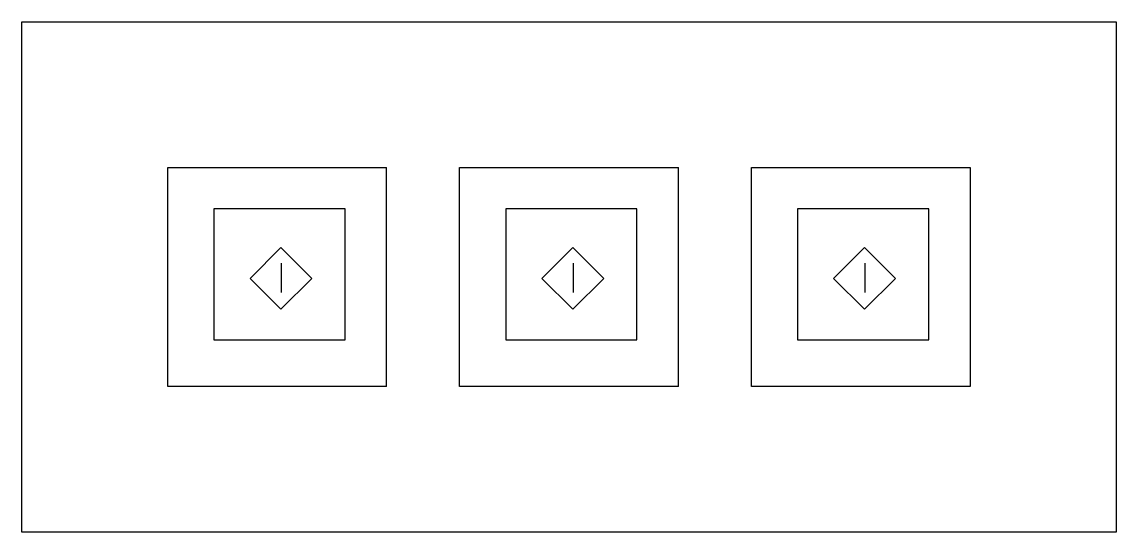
# Model space of a CAD drawing. Extents: x -150 to 0, y 0 to 70.
import ezdxf

# ---------------------------------------------------------------- set-up
doc = ezdxf.new("R2010")
doc.units = 0
doc.header["$LTSCALE"] = 25
doc.header["$MEASUREMENT"] = 0
doc.layers.get('0').update_dxf_attribs({"linetype": 'CONTINUOUS'})

msp = doc.modelspace()

# ---------------------------------------------------------------- linework, layer by layer
at = {"color": 0, "linetype": 'ByBlock'}
for p, q in [((-150, 0), (-150, 70)), ((-150, 70), (0, 70)), ((0, 70), (0, 0)), ((-130, 20), (-130, 50)), ((-130, 50), (-100, 50)), ((-100, 20), (-100, 50)), ((-90, 50), (-60, 50)), ((-90, 20), (-90, 50)), ((-60, 20), (-60, 50)), ((-50, 50), (-20, 50)), ((-50, 20), (-50, 50)), ((-20, 50), (-20, 20)), ((-123.68, 44.37), (-123.68, 26.37)), ((-105.68, 44.37), (-123.68, 44.37)), ((-105.68, 26.37), (-105.68, 44.37)), ((-83.68, 44.37), (-83.68, 26.37)), ((-65.68, 44.37), (-83.68, 44.37)), ((-65.68, 26.37), (-65.68, 44.37)), ((-43.68, 44.37), (-43.68, 26.37)), ((-25.68, 44.37), (-43.68, 44.37)), ((-25.68, 26.37), (-25.68, 44.37)), ((-114.48, 39.05), (-118.72, 34.81)), ((-110.24, 34.81), (-114.48, 39.05)), ((-74.48, 39.05), (-78.72, 34.81)), ((-70.24, 34.81), (-74.48, 39.05)), ((-34.48, 39.05), (-38.72, 34.81)), ((-30.24, 34.81), (-34.48, 39.05)), ((-114.4, 32.89), (-114.4, 36.88)), ((-74.4, 32.89), (-74.4, 36.88)), ((-34.4, 32.89), (-34.4, 36.88)), ((-118.72, 34.81), (-114.48, 30.57)), ((-114.48, 30.57), (-110.24, 34.81)), ((-78.72, 34.81), (-74.48, 30.57)), ((-74.48, 30.57), (-70.24, 34.81)), ((-38.72, 34.81), (-34.48, 30.57)), ((-34.48, 30.57), (-30.24, 34.81)), ((-123.68, 26.37), (-105.68, 26.37)), ((-83.68, 26.37), (-65.68, 26.37)), ((-43.68, 26.37), (-25.68, 26.37)), ((-100, 20), (-130, 20)), ((-60, 20), (-90, 20)), ((-20, 20), (-50, 20)), ((0, 0), (-150, 0))]:
    msp.add_line(p, q, dxfattribs=at)

doc.saveas('drawing.dxf')
